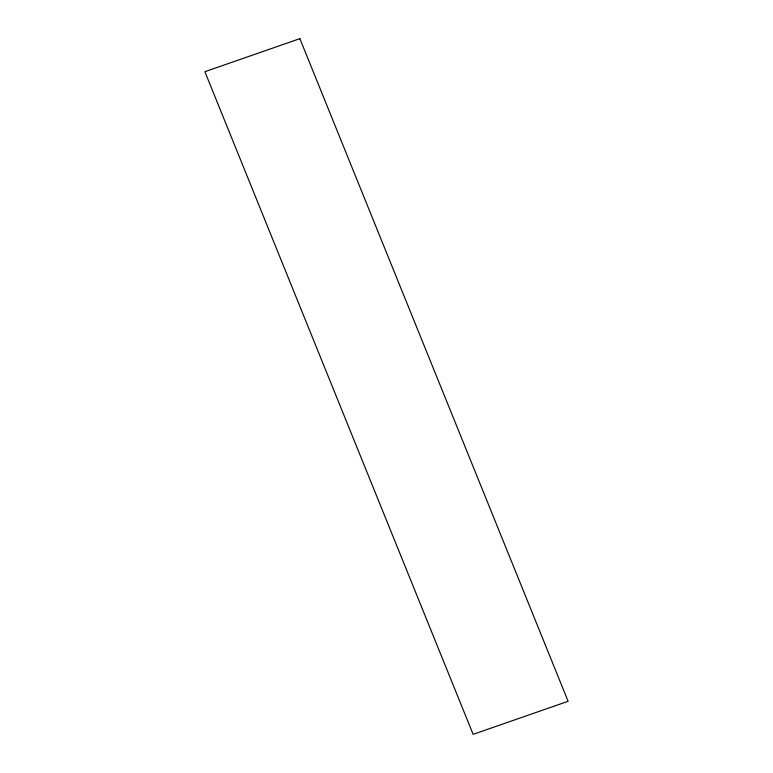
<?xml version="1.0" encoding="UTF-8"?>
<svg xmlns="http://www.w3.org/2000/svg" width="773" height="773" viewBox="0 0 773 773"><rect width="100%" height="100%" fill="white"/><g stroke="black" fill="none" stroke-linecap="round" stroke-linejoin="round"><path stroke-width="1.16" d="M299.866 38.65L204.884 71.715L473.134 734.35L568.116 701.285L299.866 38.65"/></g></svg>
